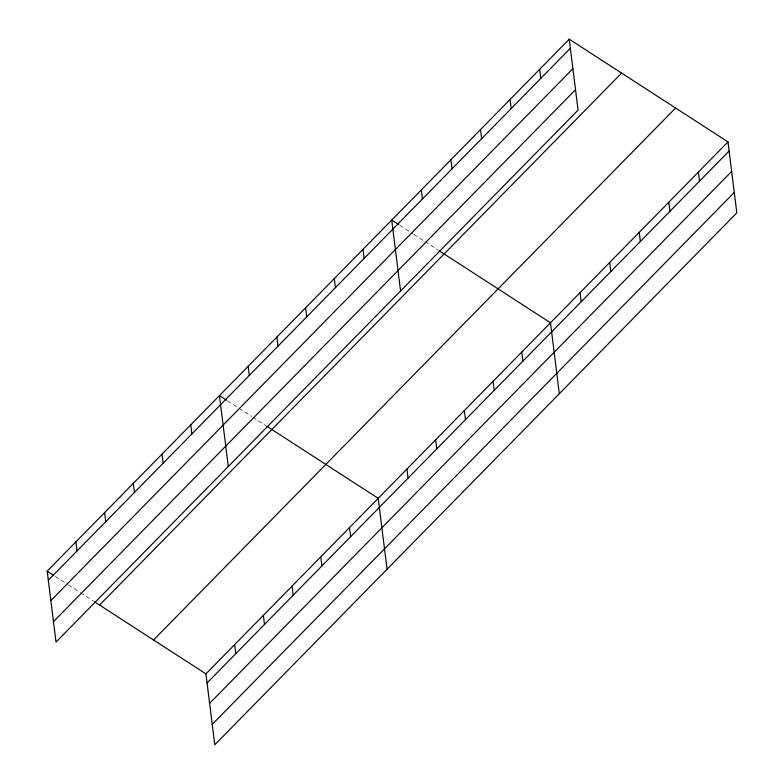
<?xml version="1.0" encoding="UTF-8"?>
<svg xmlns="http://www.w3.org/2000/svg" width="784" height="784" viewBox="0 0 784 784"><rect width="100%" height="100%" fill="white"/><g stroke="black" fill="none" stroke-linecap="round" stroke-linejoin="round"><path stroke-width="0.59" stroke-dasharray="3.92 2.94" d="M399.791 225.282L412.894 233.75M413.893 234.406L423.977 240.923M424.977 241.58L438.08 250.047M227.517 400.82L251.693 416.471M252.703 417.117L265.796 425.594M55.233 576.367L67.326 584.188M68.335 584.835L79.409 592.008M80.419 592.665L93.521 601.132"/><path stroke-width="1.18" d="M569.233 39.2L578.063 110.123L56.007 642.076L47.177 571.144L569.233 39.2L727.993 141.924L736.823 212.856L214.767 744.8L205.937 673.877L94.531 601.789M48.304 580.219L570.36 48.275M50.842 600.632L572.908 68.688M53.469 621.663L575.525 89.719M99.568 605.052L621.624 73.098M153.546 639.979L675.602 108.025M205.937 673.877L727.993 141.924M207.064 682.952L729.12 150.998M209.602 703.356L731.668 171.412M212.229 724.387L734.285 192.443M398.782 224.626L391.735 220.059L400.565 290.991M439.089 250.704L550.495 322.792L559.325 393.715M226.507 400.173L219.451 395.606L228.291 466.529M266.805 426.241L378.211 498.33L387.051 569.253M47.177 571.144L53.214 575.064M698.407 172.068L699.544 181.143M668.83 202.213L669.957 211.288M639.244 232.358L640.371 241.433M609.658 262.503L610.785 271.578M580.072 292.648L581.209 301.722M539.647 69.345L540.784 78.42M510.061 99.49L511.197 108.564M521.781 352.045L522.908 361.12M480.484 129.634L481.611 138.709M493.067 381.308L494.194 390.383M450.898 159.779L452.025 168.854M464.353 410.561L465.48 419.636M421.312 189.914L422.449 198.989M435.639 439.814L436.766 448.889M406.925 469.077L408.052 478.152M363.021 249.322L364.148 258.397M334.307 278.575L335.434 287.65M349.497 527.593L350.634 536.668M305.593 307.838L306.72 316.912M320.783 556.846L321.92 565.921M276.879 337.091L278.006 346.165M292.069 586.109L293.206 595.183M248.165 366.344L249.292 375.418M263.365 615.362L264.492 624.436M234.651 644.615L235.778 653.689M190.737 424.859L191.874 433.934M162.023 454.122L163.16 463.197M133.309 483.375L134.446 492.45M104.595 512.638L105.732 521.713M75.891 541.891L77.018 550.966"/></g></svg>
